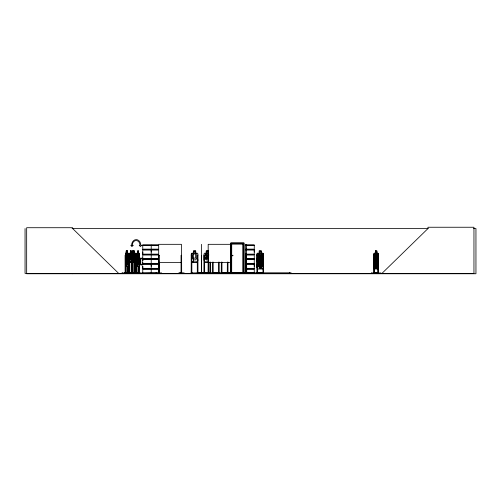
<?xml version="1.0" encoding="UTF-8"?>
<svg xmlns="http://www.w3.org/2000/svg" width="501" height="501" viewBox="0 0 501 501"><rect width="100%" height="100%" fill="white"/><g stroke="black" fill="none" stroke-linecap="round" stroke-linejoin="round"><path stroke-width="0.75" d="M142.772 268.354L142.772 266.275L142.76 268.354L151.221 268.354L151.221 264.202L138.952 264.196M142.76 254.139L142.76 249.986L151.221 249.986L151.208 254.139L142.76 254.139L142.772 252.059M151.208 266.275L151.208 264.202M151.208 252.059L151.208 249.986M254.251 266.275L254.251 264.202L245.947 264.202M254.251 252.059L254.251 249.986L245.803 249.986M198.145 273.283L204.922 273.283M198.145 273.032L204.922 273.007M227.755 273.283L254.27 273.202L254.251 269.187L245.947 269.187M227.755 273.032L254.245 273.076L245.96 273.083M234.531 273.364L234.531 273.001M242.384 273.364L242.39 273.001M249.16 273.364L249.166 273.001M250.024 273.364L250.024 273.001M127.085 260.846L126.49 263.488L127.191 261.328L127.855 263.526L127.354 260.852L127.83 258.259L127.179 260.332L126.515 258.297L127.079 260.708M138.038 260.846L137.443 263.488L138.151 261.328L138.808 263.526L138.307 260.852L138.783 258.259L138.132 260.332L137.468 258.297L138.032 260.708M136.66 258.247L135.903 258.247L136.616 258.103M135.928 258.247L135.946 264.81L136.66 264.741M125.72 266.457L128.106 266.457L128.356 264.234M128.106 266.457L128.312 258.272M131.738 262.054L132.013 259.9M131.757 262.129L132.039 259.913M134.988 262.129L135.339 259.913L135.051 253.155L129.84 253.155M135.314 259.9L135.057 262.129L129.834 262.129L129.909 253.155M138.99 266.457L139.24 264.234M139.309 264.234L139.059 266.457L137.086 266.457L136.861 264.234M127.066 255.804L127.01 255.861M126.722 262.129L128.024 262.129L128.243 259.913M128.024 262.129L128.312 259.913M133.798 262.054L134.174 253.944L133.811 253.155M133.817 262.129L134.143 259.9M137.988 255.779L137.963 255.861M139.197 259.913L138.959 262.054L137.687 262.054M139.265 259.913L138.977 262.129L137.675 262.129M126.258 273.314L126.277 273.001M129.377 273.364L129.346 255.303L129.79 255.303L129.797 273.377L129.815 272.719M129.49 273.314L129.483 272.719M135.79 273.314L135.815 273.001M122.025 273.032L142.246 273.032M122.432 273.314L122.451 273.001M128.187 273.364L127.949 253.155M128.306 273.314L128.243 272.719M133.385 273.314L133.41 273.001M134.005 256.005L134.663 253.926L134.187 256.525L134.612 259.211L134.024 256.994M126.396 258.328C127.598 256.662 125.457 254.746 126.678 253.23L126.678 251.007M127.267 255.942L127.667 253.963L126.678 253.976L126.315 262.455L126.722 264.234L127.473 264.234L127.88 262.455L127.88 258.303L127.473 257.564M137.487 257.721C138.401 256.243 136.441 254.564 137.631 253.23M131.669 258.121L131.262 259.9L130.498 259.9L130.085 258.121L130.467 250.932M377.66 269.006L378.174 266.782L378.217 259.192M377.798 253.155L378.324 253.976L378.217 266.795L377.716 269.006L374.191 269.006M374.391 257.044L373.896 259.192L374.36 256.969L377.86 256.969L378.318 259.18M377.773 262.054L378.274 259.9M130.805 273.032L130.805 273.283M161.328 273.032L161.36 273.377M205.548 273.333L205.598 273.001M205.573 273.314L210.764 273.314M210.821 273.032L210.852 273.377M376.408 273.032L376.439 273.377M125.494 258.309L125.726 257.489M125.563 258.309L125.807 257.564M125.908 258.309L126.208 257.489M136.441 273.377L136.466 255.303L136.917 255.303L136.836 264.246L136.836 258.284L137.092 257.489L137.712 257.489M136.861 258.309L137.161 257.489M129.678 253.982L129.922 253.23M125.67 253.155L125.356 273.377M126.083 253.155L125.745 253.951L125.77 273.377M126.095 253.23L125.951 264.246M131.863 262.129L131.869 253.155L131.757 273.377M136.942 261.39L136.698 253.951L136.967 253.155L138.971 253.155M137.036 253.155L136.698 253.951M135.614 261.654L135.508 261.654M132.997 273.333L133.022 262.079M197.87 259.9L197.125 262.054L192.015 262.054L191.344 259.9L191.344 253.982L192.015 253.23M197.945 259.913L197.181 262.129L191.958 262.129L191.269 259.913M256.913 259.18L257.677 256.969L262.893 256.969L263.582 259.18M256.988 259.192L257.727 257.044L262.843 257.044L263.507 259.192M263.507 259.9L262.762 262.054L257.652 262.054L256.988 259.9M263.582 259.913L262.818 262.129L257.595 262.129L256.907 259.913M375.65 258.384L376.17 256.994C376.833 260.558 378.487 259.412 376.464 256.525C378.33 253.894 376.934 252.479 376.145 256.005C375.368 252.517 374.015 253.869 375.85 256.506L374.861 259.073L375.387 259.08M212.43 273.032L212.386 273.333M256.631 273.333L256.706 273.001M256.662 273.314L256.8 272.719L257.552 272.719M142.879 262.774L142.998 263.501M261.403 260.013L260.238 262.098C259.349 258.741 256.712 259.405 259.794 262.574C256.781 265.611 259.437 266.288 260.276 263.088C261.14 266.3 263.645 265.586 260.714 262.587C264.616 258.278 260.044 261.622 261.353 257.815L259.13 257.815M132.032 273.314L132.051 253.976L132.508 250.932L132.533 253.23M232.345 255.479C234.086 254.721 231.882 256.932 232.646 255.216M208.829 254.777L207.809 256.525L208.522 257.727M374.26 260.038L373.784 260.833M373.834 260.864L374.278 260.113M373.878 273.377L373.909 253.951L374.328 253.155L377.848 253.155L378.374 253.944L378.374 273.377M373.909 253.951L374.385 253.155M378.217 265.117L377.767 265.862L374.341 265.862M377.792 265.937L378.268 265.142M258.096 260.971L259.211 259.192L261.284 259.192L262.392 260.971M262.392 265.004L261.278 266.782L259.205 266.782L258.09 265.004M136.084 258.854L136.66 258.716M257.652 253.23L256.982 253.982L256.982 266.782L257.646 268.937M256.907 260.833L257.614 260.038L262.793 260.038L263.576 260.821M256.975 260.864L257.646 260.113M263.507 265.117L262.837 265.862L257.727 265.862L256.988 265.123M263.582 265.142L262.875 265.937L261.359 265.937L261.359 268.16L259.136 268.16L259.211 265.862L258.096 265.123L258.09 260.852L259.205 260.113L259.211 253.976L261.284 253.976L261.278 260.113L262.392 260.852L262.392 265.123L261.284 265.862L261.284 268.085M142.772 259.142L151.227 258.979L151.221 254.971L142.76 254.971L142.76 258.973M142.76 273.371L151.227 273.195L151.208 269.187L142.76 269.187L142.76 273.195M375.393 258.121L376.783 258.121L376.783 253.976L375.393 253.976L375.312 260.113L374.523 260.852L374.523 265.004L375.262 266.782L376.639 266.782L377.378 265.004L377.378 260.852L376.639 260.113L376.639 257.89M381.975 273.377L427.967 228.562L427.967 227.247L473.952 227.247L473.952 273.377L25.05 273.377L25.05 228.562M135.946 264.127L136.616 264.196M143.236 259.837L142.265 260.576L142.265 262.656L143.236 263.394M193.568 253.23L192.459 253.976L192.459 258.121L193.568 259.9L195.647 259.9L196.755 258.121L196.755 253.976L195.647 253.23L195.647 251.007L193.568 251.007M161.297 273.333L151.697 273.202M371.398 273.001L380.992 273.001L380.979 273.377M371.341 273.333L381.042 273.333M136.961 273.333L136.917 265.092M137.161 273.333L137.224 273.001L137.236 273.377M142.253 258.278L140.449 259.042L140.449 264.265M142.265 258.353L140.512 259.098L140.468 264.209M203.788 273.333L203.907 272.719L204.659 272.719L204.659 273.377L204.59 255.303L203.976 255.303L203.926 273.377M208.679 253.926L207.326 256.005C206.306 252.736 204.057 253.569 206.888 256.506C203.775 259.693 206.518 260.357 207.358 256.994L208.648 259.18M72.069 228.562L428.205 228.562M473.602 228.562L475.95 228.562L475.95 273.753L26.666 273.753L26.666 227.717L72.658 227.717L72.658 228.562L118.643 273.377M230.936 244.319L208.184 244.319L208.14 273.377M142.754 244.983L158.047 244.983M245.797 244.983L254.27 244.983M142.754 245.127L158.047 245.139M245.797 245.139L254.27 245.146L254.251 249.147L245.803 249.147M142.772 245.39L158.034 245.39M245.816 245.39L254.251 245.39M151.697 249.147L158.04 249.147M142.704 249.442L151.277 249.442M151.665 249.442L158.097 249.442M245.747 249.442L254.32 249.442M142.704 249.698L151.277 249.698M151.665 249.698L158.097 249.698M245.747 249.698L254.32 249.698M151.697 249.986L158.04 249.986M127.479 250.932L126.164 250.932L127.454 251.007L127.868 253.976L127.868 258.121L127.454 259.9L126.678 259.9M130.429 253.23L130.398 250.932L131.287 250.932L131.287 253.155M133.341 250.932L132.439 250.932L133.31 251.007L133.31 253.23M133.661 253.23L133.635 250.932L134.518 250.932L134.518 253.155M137.562 253.23L137.531 250.932L138.433 250.932L138.821 258.121L138.408 259.9L137.631 259.9M130.429 251.007L131.262 251.007M133.661 251.007L134.493 251.007L134.901 253.976L134.901 258.121L134.493 259.9L133.729 259.9M137.562 251.007L138.408 251.007M259.205 251.007L261.284 251.007L261.284 253.23L262.392 253.976L262.392 258.121L261.284 259.9L259.211 259.9L258.096 258.121L258.096 253.976L259.211 253.23L259.13 250.932L261.359 250.932L261.359 253.155M127.317 251.377L126.402 251.377L126.402 252.122L127.317 252.122M132.602 251.377L133.103 251.377L133.103 252.122L132.602 252.122M138.27 251.377L137.769 251.377L137.769 252.122L138.27 252.122M129.653 253.951L129.515 273.377M133.729 253.976L134.493 253.976L134.493 258.121L133.729 258.121M134.982 253.155L135.339 253.944M138.89 253.23L139.265 253.944L139.334 264.246L139.334 258.272L139.046 257.489L138.458 257.489M193.568 253.976L195.647 253.976L195.647 258.121L193.568 258.121M245.891 253.951L245.997 255.46M151.697 254.139L158.04 254.139M245.803 254.139L254.264 254.139L254.264 249.986M142.704 254.427L151.277 254.427M151.665 254.427L158.097 254.427M245.747 254.427L254.32 254.427M142.704 254.683L151.277 254.683M151.665 254.683L158.097 254.683M245.747 254.683L254.32 254.683M151.697 254.971L158.04 254.971M245.803 254.971L254.264 254.971L254.264 258.973L245.941 258.979M126.69 255.266L127.573 255.266L127.542 257.564M128.218 255.303L127.987 257.558M135.013 273.364L135.245 255.303M137.643 255.266L138.526 255.266L138.495 257.564M139.172 255.303L138.94 257.558M158.692 255.303L159.262 255.303M191.232 255.303L191.845 255.303L191.839 273.377M197.87 255.303L197.256 255.303L197.325 273.377M201.415 255.303L201.646 273.377M208.184 255.303L208.754 255.303M231.305 273.377L231.262 255.303L230.548 255.303L230.535 273.377L230.504 272.719M246.354 255.303L245.653 255.303L245.665 273.377L245.659 244.319M246.517 255.303L246.749 273.377M256.863 255.303L257.483 255.303L257.545 273.377M263.507 255.303L262.887 255.303L262.969 273.377M373.884 255.303L374.466 255.303M126.853 255.71L127.342 255.71L127.342 256.449L126.853 256.449M137.806 255.71L138.295 255.71L138.295 256.449L137.806 256.449M374.341 257.044L377.823 257.044M126.759 257.489L126.139 257.489L125.951 258.284M127.504 257.489L128.093 257.489L128.356 258.303M126.152 257.564L128.087 257.564M137.105 257.564L139.04 257.564M259.205 257.89L261.278 257.89M375.262 257.89L376.696 257.89M126.678 258.121L127.454 258.121L127.467 253.926L126.96 256.005L126.277 253.969L126.258 258.121M137.631 258.121L138.408 258.121L138.495 253.919L138.364 257.727M208.391 258.121L206.312 258.121L206.312 253.976L208.391 253.976L208.322 273.377M259.211 258.121L261.284 258.121M138.952 258.172L142.841 258.172M136.616 258.785L135.946 258.785M138.952 258.785L158.034 258.867M245.96 258.867L254.251 258.867M151.697 258.979L158.047 258.979M151.221 259.205L142.76 259.205L158.047 259.199L151.697 259.205M142.754 259.361L151.227 259.355L151.208 263.363L142.76 263.363M151.697 259.355L158.047 259.361M245.941 259.355L254.27 259.361L254.251 263.363L245.947 263.363M142.772 259.606L158.034 259.606M245.96 259.606L254.251 259.606M125.507 261.39L125.4 259.913M125.745 259.913L126.001 262.129M131.606 259.913L131.932 262.129M208.391 259.9L206.312 259.9L205.203 258.121L205.203 253.976L206.312 253.23L206.312 251.007L208.391 251.007L208.391 253.23L204.721 253.155L204.013 253.951L204.013 259.913L204.702 262.129L208.435 262.129M373.852 259.913L374.316 262.129L377.81 262.129L378.374 259.913M374.203 260.038L377.698 260.038M378.167 260.821L377.641 260.038M259.211 260.971L261.284 260.971M135.921 261.14L135.201 261.14L135.201 261.891M135.038 261.891L136.084 261.891M126.734 262.054L128.006 262.054M129.853 262.054L136.084 262.079M204.759 262.054L208.41 262.054M374.353 262.054L377.829 262.054M158.692 262.392L181.443 262.392M208.184 262.392L230.936 262.392M151.697 263.363L158.04 263.363M142.704 263.658L151.277 263.658M151.665 263.658L158.097 263.658M245.891 263.658L254.32 263.658M142.704 263.914L151.277 263.914M151.665 263.914L158.097 263.914M245.891 263.914L254.32 263.914M151.697 264.202L158.04 264.202M125.469 264.246L125.551 255.303M128.381 264.246L128.312 253.944L128.018 253.155L125.601 253.155L125.488 273.377M136.084 264.127L136.66 264.271M138.952 264.81L142.841 264.81M136.616 264.879L135.946 264.81M142.215 264.954L141.05 264.497M259.205 265.004L261.278 265.004M259.136 265.937L257.696 265.937L256.913 265.154M375.337 265.937L374.316 265.937L373.79 265.154L374.391 265.862M376.777 265.937L377.848 265.937M125.738 266.382L128.087 266.382M137.105 266.382L139.04 266.382M373.733 266.795L374.241 269.006M376.827 268.16L375.28 268.16L375.28 265.937M151.697 268.354L158.04 268.354M245.947 268.354L254.264 268.354L254.264 264.202M142.704 268.642L151.277 268.642M151.665 268.642L158.097 268.642M245.891 268.642L254.32 268.642M142.704 268.899L151.277 268.899M151.665 268.899L158.097 268.899M245.891 268.899L254.32 268.899M151.697 269.187L158.04 269.187M125.043 272.719L126.02 272.719M127.298 272.719L128.275 272.719M129.289 272.719L129.847 272.719M131.512 272.719L132.07 272.719M132.527 272.719L133.084 272.719L133.053 273.377M134.744 272.719L135.301 272.719M136.41 272.719L136.973 272.719M138.664 272.719L139.228 272.719M158.629 272.719L159.324 272.719M181.681 272.719L180.993 272.719L181.011 273.377M197.939 272.719L197.181 272.719L197.187 273.377M208.122 272.719L208.817 272.719M210.683 272.719L209.932 272.719L209.932 273.377M212.499 272.719L213.251 272.719L213.251 273.377M218.524 272.719L219.281 272.719L219.3 273.377M221.267 272.719L222.018 272.719L222.018 273.377M227.291 272.719L228.049 272.719L228.068 273.377M230.485 272.719L231.324 272.719M245.59 272.719L245.96 272.719M373.821 272.719L374.529 272.719M125.77 272.907L127.962 272.907M129.596 272.907L131.757 272.907M132.834 272.907L134.994 272.907M136.723 272.907L138.915 272.907M191.914 272.907L197.187 272.907M204.659 272.907L209.932 272.907M213.251 272.907L218.524 272.907M222.018 272.907L227.291 272.907M257.545 272.907L262.825 272.907M374.341 272.907L378.042 272.907M161.36 273.001L142.779 273.076L158.034 273.083M178.957 273.377L178.957 273.001L184.211 273.001L184.199 273.377M197.964 273.032L198.052 273.333M205.579 273.032L210.852 273.001M178.97 273.001L184.262 273.333M141.094 264.434L142.265 264.879M263.551 273.032L263.645 273.377M263.739 273.333L263.576 272.719L262.818 272.719L262.825 273.377M228.368 273.333L228.481 273.032M137.888 273.032L137.85 273.377M133.924 273.032L133.886 273.377M142.998 259.731L142.879 260.432M228.669 273.333L228.656 272.813M134.807 273.001L134.85 273.333M136.084 258.103L136.084 264.81M262.762 253.23L263.507 253.976L263.501 273.377M262.762 260.113L263.501 260.852M135.965 273.314L135.971 262.079M131.3 273.314L131.275 273.001M130.886 273.314L130.861 273.001M125.012 273.314L124.987 273.001M138.332 273.314L138.314 273.001M135.101 273.314L135.026 255.303M128.801 273.314L128.776 273.001L128.738 273.377M377.622 260.113L378.117 260.852M131.669 253.976L131.218 250.932M138.426 257.564L138.833 258.303L138.833 262.455L138.426 264.234L137.675 264.234L137.268 258.303L137.712 255.266M138.902 253.155L139.24 253.976M133.798 253.23L134.074 259.9M131.807 253.23L132.082 253.976M131.75 253.155L132.013 253.976M138.977 257.489L139.309 258.303M128.024 257.489L128.287 258.303M256.907 266.795L257.589 269.006L262.812 269.006L263.576 266.795L263.582 253.944L262.793 253.155L257.614 253.155L256.907 253.951L256.869 273.377M208.748 261.39L208.284 259.913L208.284 253.951M140.318 273.032L140.293 273.377M132.051 258.121L132.464 259.9L133.241 259.9L133.661 258.121L133.241 251.007M377.804 256.969L378.268 259.192M373.834 266.782L374.278 268.937M125.125 273.339L125.1 255.303L125.964 255.303L125.989 273.377M125.845 259.9L125.989 261.39M125.363 259.9L125.526 261.334M129.678 259.9L129.922 262.054M136.936 264.234L137.155 266.457M125.976 264.234L126.221 266.382M125.908 264.234L126.202 266.457M125.563 264.234L125.807 266.382M125.494 264.234L125.789 266.457M378.549 273.377L378.549 272.719L377.854 272.719L377.867 273.377M378.505 273.377L378.499 255.303L377.917 255.303L377.917 260.576M378.224 272.719L378.255 273.377M378.092 255.303L378.092 272.625M377.917 267.352L377.911 273.377M376.89 253.155L376.89 250.932L375.343 250.932L376.84 251.007L376.783 253.23L377.529 253.976L377.529 258.121L376.783 259.9L375.393 259.9L374.648 258.121L374.648 253.976L375.393 253.23L375.399 250.932L375.449 253.23M376.777 268.16L376.777 265.862L377.522 265.123L377.522 260.971L376.777 259.192L375.387 259.192L374.642 260.971L374.642 265.123L375.387 265.862L375.337 268.16M376.696 260.113L376.739 257.815L375.211 257.815L375.262 260.113M376.727 265.862L376.727 268.085M375.944 273.001L375.944 273.377M374.466 268.104L374.516 273.377M374.447 272.719L374.447 273.377M374.291 255.303L374.291 260.576M374.291 268.104L374.341 273.377M374.191 272.719L374.222 273.377M374.059 268.862L374.059 272.625M373.959 253.982L373.959 259.9M373.79 259.18L373.784 266.795M371.404 273.001L371.404 273.377M291.087 273.377L291.087 272.813L198.446 272.813L198.446 273.377M289.766 272.813L289.766 273.377M289.659 272.813L289.659 273.377M257.408 272.719L257.401 273.377M256.938 272.719L256.944 273.377M246.824 273.377L246.83 272.719L246.448 272.719L246.486 273.377L246.517 244.319M245.941 253.951L245.891 273.377M244.864 273.001L244.864 273.377M244.72 273.001L244.72 273.377M244.576 272.813L244.576 273.377M244.482 273.001L244.482 273.377M244.344 273.001L244.344 273.377M244 273.377L244 242.954L230.748 242.954L230.748 272.6M243.824 273.377L243.824 243.129L230.917 243.129L230.936 273.377M243.11 273.377L243.11 243.843L231.637 243.843L231.637 273.377M243.035 273.377L243.035 243.918L231.706 243.918L231.681 273.377M231.543 273.001L231.543 273.377M231.255 255.303L231.161 273.377L231.118 255.303M231.024 244.319L231.024 273.377M230.836 272.719L230.836 273.377M230.685 272.719L230.685 273.377M227.974 262.079L227.974 273.377M227.905 272.719L227.905 273.377M227.755 273.001L227.755 273.377M227.435 272.719L227.435 273.377M227.36 262.079L227.291 273.377M221.949 262.079L221.949 273.377M221.404 272.719L221.411 273.377M221.336 262.079L221.285 273.377M219.206 262.079L219.206 273.377M219.137 272.719L219.137 273.377M218.668 272.719L218.668 273.377M218.593 262.079L218.524 273.377M213.182 262.079L213.182 273.377M212.643 272.719L212.637 273.377M212.568 262.079L212.518 273.377M210.702 273.001L210.702 273.377M210.614 262.079L210.683 273.377L210.545 272.719M210.069 272.719L210.076 273.377M210 262.079L210 273.377M208.955 272.813L208.955 273.377M208.754 262.117L208.798 273.377M208.616 272.719L208.616 273.377M208.573 255.303L208.573 273.377M208.466 253.155L208.466 250.932L206.237 250.932L206.237 253.155M208.497 272.719L208.466 273.377M208.203 272.719L208.203 273.377M207.715 272.813L207.715 273.377M205.61 273.001L205.61 273.377M204.922 273.001L204.928 273.377M204.521 272.719L204.521 273.377M204.045 272.719L204.045 273.377M201.991 272.813L201.991 273.377M201.721 273.377L201.721 272.719L201.346 272.719L201.346 273.377M201.421 244.319L201.415 273.377M199.68 272.813L199.68 273.377M198.145 273.001L198.152 273.377M197.958 273.377L197.945 253.944L197.156 253.155L191.977 253.155L191.269 253.951L191.182 273.377L191.163 272.719L191.914 272.719L191.914 273.377M197.795 272.719L197.795 273.377M195.716 253.155L195.716 250.932L193.492 250.932L193.568 262.129M191.77 272.719L191.77 273.377M191.301 272.719L191.301 273.377M181.669 273.377L181.625 255.303L181.055 255.303L181.074 273.377M181.487 272.719L181.487 273.377M181.343 272.719L181.343 273.377L181.443 244.319L158.692 244.319L158.679 273.377M159.262 262.117L159.305 273.377M159.08 255.303L159.124 273.377M158.942 272.719L158.974 273.377M158.873 255.303L158.873 273.377M151.221 245.146L151.208 249.147L142.76 249.147L142.76 245.146M142.228 273.001L142.228 273.377L122.006 273.333L122.044 273.001M139.691 273.001L139.691 273.377M139.209 272.719L139.209 273.377L139.197 253.944M139.034 272.719L139.002 273.377M138.952 266.601L138.915 273.377M138.858 272.719L138.858 273.377M138.721 266.601L138.696 273.377M138.339 251.007L138.339 253.23M137.744 255.341L137.744 257.564M137.631 257.433L137.631 253.976L138.408 253.976L137.913 256.005L137.23 253.969L137.211 258.121M136.698 265.092L136.723 273.377M136.685 255.303L136.66 273.377M135.934 265.092L135.946 273.377M135.815 261.14L135.815 261.891M135.589 262.079L135.552 273.377M135.477 261.891L135.452 273.377L135.395 262.079M135.27 253.944L135.251 273.377M134.8 262.079L134.794 273.377M133.704 250.932L133.729 253.23M132.834 272.719L132.834 273.377L132.809 262.079M132.715 272.719L132.715 273.377M132.583 262.079L132.583 273.377M131.794 262.079L131.844 273.377M131.569 262.079L131.538 273.377M129.627 272.719L129.596 273.377M128.081 272.719L128.043 273.377M127.999 266.601L127.962 273.377M127.905 272.719L127.905 273.377M127.768 266.601L127.742 273.377M127.63 272.719L127.667 273.377M127.573 266.601L127.548 273.377L127.492 272.719M127.386 251.007L127.386 253.23M127.354 266.601L127.329 273.377M127.041 253.23L126.997 250.932L126.972 253.23M126.816 251.377L126.816 252.122M126.791 255.341L126.791 257.564M126.578 250.932L126.609 253.23M126.265 253.23L126.265 251.007L126.196 253.23M125.732 255.303L125.732 273.377M125.551 264.34L125.551 272.625M125.269 272.719L125.237 273.377M124.574 273.001L124.574 273.377M72.658 273.377L72.658 273.753M127.968 260.689A0.845 0.495 -90 0 1 128.594 261.509A0.845 0.495 -90 0 1 127.968 262.324M129.07 260.777A0.845 0.495 -90 0 1 129.565 260.777M129.797 261.729A0.845 0.495 -90 0 1 129.07 262.242M131.5 259.073L130.786 256.994L130.066 259.073L130.611 256.506L130.141 253.926L130.774 256.005C132.471 249.166 130.323 258.579 131.5 259.073M133.673 259.073L132.953 256.994L132.233 259.155L132.771 256.506L132.295 253.926L133.241 253.976L133.241 258.121L132.464 258.121L132.483 253.944L132.94 256.005C134.663 249.147 132.471 258.572 133.673 259.073M133.272 273.339L133.26 273.001L133.266 273.377M374.717 259.938L375.706 262.574C373.727 265.33 375.399 266.494 376.026 263.088C376.677 266.501 378.242 265.305 376.32 262.587C378.368 259.681 376.627 258.535 376 262.098L375.186 259.95L374.717 259.938M262.192 259.073L261.478 259.142L260.251 256.994C259.412 260.357 256.669 259.693 259.781 256.506C256.85 253.512 259.349 252.792 260.213 256.005C261.059 252.805 263.714 253.481 260.695 256.525L262.192 259.073M156.093 273.007L156.055 273.333L156.093 273.007M133.059 245.296L131.945 246.611L130.836 245.296L131.6 245.296A5.699 4.622 -90 0 1 136.222 239.597A5.699 4.622 -90 0 1 140.844 245.296L141.608 245.296L140.424 246.611L139.24 245.296L140.004 245.296A4.753 3.858 -90 0 0 136.147 240.536A4.753 3.858 -90 0 0 132.289 245.296L133.059 245.296M131.124 251.377L130.636 251.377L130.636 252.122L131.124 252.122L131.124 251.377M134.356 251.377L133.867 251.377L133.867 252.122L134.356 252.122L134.356 251.377M195.271 251.377L193.937 251.377L193.937 252.122L195.271 252.122L195.271 251.377M208.021 251.377L206.688 251.377L206.688 252.122L208.021 252.122L208.021 251.377M260.915 251.377L259.581 251.377L259.581 252.122L260.915 252.122L260.915 251.377M376.533 251.377L375.644 251.377L375.644 252.122L376.533 252.122L376.533 251.377M131.262 253.976L130.498 253.976L130.498 258.121L131.262 258.121L131.262 253.976M260.908 258.259L259.574 258.259L259.574 258.998L260.908 258.998L260.908 258.259M376.389 258.259L375.506 258.259L375.506 258.998L376.389 258.998L376.389 258.259M127.473 258.303L126.722 258.303L126.722 262.455L127.473 262.455L127.473 258.303M138.426 258.303L137.675 258.303L137.675 262.455L138.426 262.455L138.426 258.303M254.27 259.199L245.941 259.199L254.264 259.205M261.278 260.852L259.205 260.852L259.211 265.123L261.284 265.123L261.278 260.852M376.639 260.852L375.262 260.852L375.262 265.004L376.639 265.004L376.639 260.852M376.777 260.971L375.387 260.971L375.387 265.123L376.777 265.123L376.777 260.971M260.915 266.977L259.581 266.977L259.581 267.716L260.915 267.716L260.915 266.977M376.533 266.977L375.637 266.977L375.637 267.716L376.533 267.716L376.533 266.977"/></g></svg>
